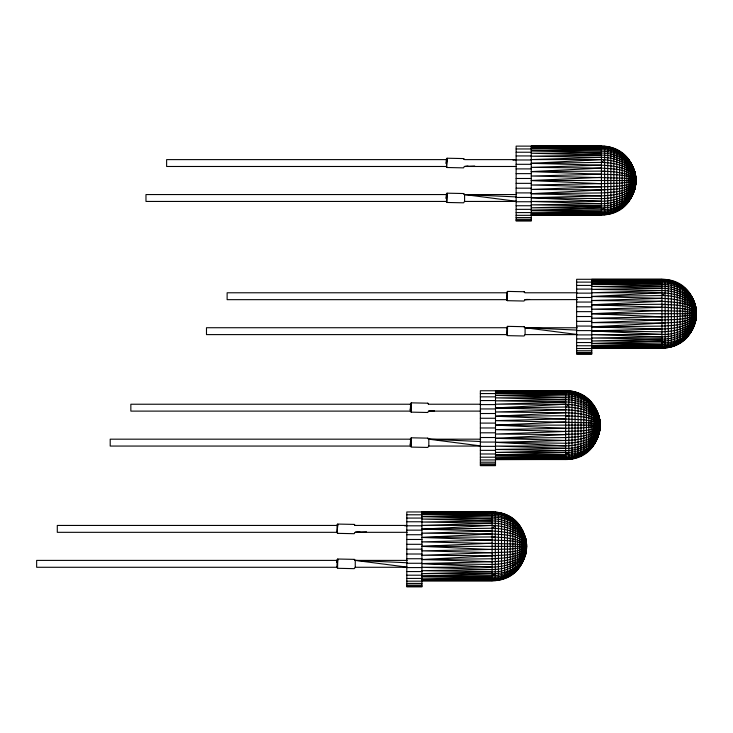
<?xml version="1.0" encoding="UTF-8"?>
<svg xmlns="http://www.w3.org/2000/svg" width="733" height="733" viewBox="0 0 733 733"><rect width="100%" height="100%" fill="white"/><g stroke="black" fill="none" stroke-linecap="round" stroke-linejoin="round"><path stroke-width="1.1" d="M359.766 531.737L354.909 532.387L354.231 533.697L337.721 533.358L336.685 532.323L57.293 532.323L57.293 525.442L336.685 525.442L337.721 524.068L354.231 524.407L355.258 525.442L407.062 525.442M407.062 567.278L355.258 567.278L354.231 568.652L337.721 568.304L336.685 567.278L36.65 567.278L36.65 560.397L336.685 560.397L337.721 559.022L354.231 559.361L355.258 560.397L407.062 567.131M431.068 410.819L428.466 411.167L427.788 412.487L411.277 412.138L410.242 411.112L130.85 411.112L130.85 404.231L410.242 404.231L411.277 402.848L427.788 403.196L428.823 404.231L480.628 404.231M480.628 446.058L428.823 446.058L427.788 447.432L411.277 447.093L410.242 446.058L110.207 446.058L110.207 439.177L410.242 439.177L411.277 437.803L427.788 438.151L428.823 439.177L480.628 445.911M467.966 166.052L464.236 166.547L463.558 167.866L447.048 167.518L446.012 166.483L166.62 166.483L166.62 159.611L446.012 159.611L447.048 158.227L463.558 158.575L464.594 159.611L516.399 159.611M516.399 201.438L464.594 201.438L463.558 202.812L447.048 202.473L446.012 201.438L145.977 201.438L145.977 194.557L446.012 194.557L447.048 193.182L463.558 193.53L464.594 194.557L516.399 201.291M527.348 299.366L524.746 299.724L524.068 301.034L507.548 300.686L506.521 299.66L227.129 299.66L227.129 292.779L506.521 292.779L507.548 291.404L524.068 291.743L525.094 292.779L576.898 292.779M576.898 334.605L525.094 334.605L524.068 335.989L507.548 335.641L506.521 334.605L206.486 334.605L206.486 327.724L506.521 327.724L507.548 326.35L524.068 326.698L525.094 327.724L576.898 334.459M337.721 533.358L337.198 532.46L337.721 524.068M337.583 567.791L337.721 559.022M411.277 412.138L410.755 411.25L411.277 402.848M411.14 446.571L411.277 437.803M447.048 167.518L446.525 166.629L447.048 158.227M446.91 201.951L447.048 193.182M507.548 300.686L507.034 299.797L507.548 291.404M507.41 335.128L507.548 326.35M565.674 391.935C582.433 391.843 598.513 404.992 599.924 422.025L598.76 415.767L598.76 434.559C605.513 413.614 587.664 389.983 565.674 390.744L480.362 390.744L480.362 465.666L495.499 465.666L495.499 390.744L565.674 390.891C610.791 390.927 610.717 459.463 565.674 459.545L495.499 459.545L565.674 459.399C579.528 459.545 592.85 450.493 597.752 437.519M635.694 183.699C638.031 164.274 620.998 145.592 601.445 146.124L516.133 146.124L516.133 221.045L531.269 221.045L531.269 146.124L601.445 146.27C646.561 146.298 646.488 214.842 601.445 214.925L531.269 214.925L601.445 214.778C620.933 215.3 638.04 196.783 635.694 177.349M696.203 316.867L696.203 310.517C698.54 329.969 681.498 348.615 661.954 348.093L591.769 348.093L661.954 347.946C707.07 347.909 706.997 279.374 661.954 279.291L576.633 279.291L576.633 354.213L591.769 354.213L591.769 279.291L661.954 279.438C679.143 279.09 694.966 293.392 696.203 310.572L695.04 304.323L695.04 323.106L696.35 313.697L695.04 304.277M565.674 459.399L495.499 459.252L565.674 458.959C587.463 459.802 605.531 436.611 598.76 415.73M336.933 562.312L337.702 559.545M410.297 410.114L410.599 404.167L411.259 403.379M410.297 445.068L410.599 439.113L411.259 438.325M446.168 163.514L446.37 159.547L447.029 158.759M446.168 198.46L446.37 194.492L447.029 193.704M336.685 532.323L337.198 532.46L337.656 524.764M336.685 567.278L337.198 567.415L337.656 559.719M410.242 411.112L410.755 411.25L411.213 403.553M410.242 446.058L410.755 446.195L411.213 438.499M446.012 166.483L446.525 166.629L446.983 158.924M446.012 201.438L446.525 201.575L446.983 193.879M506.521 299.66L507.034 299.797L507.493 292.101M506.521 334.605L507.034 334.743L507.493 327.046M337.162 562.184L337.345 560.149M410.343 410.095L410.911 403.984M410.343 445.041L410.911 438.939M446.296 163.432L446.681 159.363M446.296 198.386L446.681 194.318M337.327 527.036L337.702 524.59M337.327 561.991L337.583 559.875M410.37 410.049L411.14 403.709M410.37 445.004L411.14 438.664M446.397 163.322L446.91 159.088M446.397 198.267L446.91 194.043M492.118 580.609L421.933 580.463L492.118 580.17C537.326 580.27 537.042 512.055 492.118 511.955L406.797 511.955L406.797 586.876L421.933 586.876L421.933 511.955L492.118 512.101C537.234 512.138 537.161 580.673 492.118 580.756L421.933 580.756L492.118 580.609C514.273 581.049 531.755 558.445 525.204 536.941L525.204 555.77C526.862 549.668 526.899 543.089 525.204 536.987L526.514 546.36L525.204 555.733L525.928 552.655C522.913 568.277 507.786 579.574 492.118 579.565M565.674 390.891L495.499 391.037L565.674 391.33C587.637 390.863 605.366 413.046 598.76 434.522L599.924 428.264C598.348 445.013 582.084 457.594 565.674 457.218L495.499 458.372L565.674 458.959M601.445 214.778L531.269 214.632L601.445 214.338C618.478 214.696 634.393 200.741 635.694 183.644M601.445 214.338L531.269 213.752L601.445 212.597C617.91 212.973 634.21 200.311 635.694 183.479L634.531 189.893L635.841 180.52L634.531 171.11L634.531 189.939C641.146 168.453 623.426 146.243 601.445 146.71L531.269 146.417L601.445 146.27M696.203 316.812C694.902 333.918 678.987 347.863 661.954 347.506L591.769 347.799L661.954 347.946M565.674 457.218L495.499 456.925L565.674 455.935C580.719 456.201 596.131 446.177 599.484 431.041L598.76 433.927C605.696 413.513 585.951 393.218 565.674 394.354L495.499 393.364L568.845 392.201M661.954 346.901C706.511 345.875 707.721 282.92 661.954 282.901L591.769 281.912L661.954 280.602C677.649 280.336 692.813 291.89 695.764 307.484C693.006 291.697 677.888 279.612 661.954 279.878L591.769 279.585L661.954 279.438M525.204 555.412C532.03 534.778 513.073 513.265 492.118 514.282L421.933 514.575L492.118 515.565C507.163 515.308 522.574 525.323 525.928 540.468L525.204 537.582L526.367 543.235C524.965 526.202 508.876 513.054 492.118 513.146M635.694 177.56C633.99 161.013 617.443 149.358 601.445 149.724L531.269 148.744L601.445 148.442C618.954 147.956 636.079 162.479 635.841 180.52C635.603 197.653 617.159 208.63 601.445 207.806L531.269 210.316L601.445 209.766C621.364 211.031 641.696 191.698 634.531 171.265M565.674 452.426L495.499 452.435L565.674 450.566C580.032 450.74 597.377 443.099 599.924 427.486L598.76 432.653L599.924 427.843C597.67 443.648 580.6 453.086 565.674 452.426L495.499 454.936L565.674 454.396C610.708 454.46 610.708 395.82 565.674 395.893L495.499 395.353L565.674 397.689C579.83 397.524 595.471 405.349 599.484 419.771L598.76 417.141L599.924 422.181C598.44 405.349 582.139 392.696 565.674 393.062L495.499 393.364M599.484 430.802L598.76 433.57L599.924 428.099M661.954 340.973L591.769 340.982L661.954 339.113C676.312 339.287 693.647 331.646 696.203 316.042L695.04 321.21L696.203 316.39C693.949 332.196 676.871 341.633 661.954 340.973L591.769 343.484L661.954 342.943C706.988 343.017 706.988 284.377 661.954 284.45L591.769 283.9L661.954 286.236C676.11 286.072 691.741 293.906 695.764 308.318L695.04 305.688L696.203 310.737L695.04 304.635L695.764 308.034C693.006 292.403 677.448 281.344 661.954 281.619L591.769 281.912M526.367 543.657C524.113 527.76 507.034 518.625 492.118 518.909L421.933 516.563L492.118 517.113C536.611 517.141 537.637 574.626 492.118 573.646L421.933 573.646L492.118 571.777C509.994 573.105 532.433 557.804 525.204 537.93M492.118 571.777L421.933 570.686L492.118 569.532C505.779 569.559 523.096 563.631 526.367 548.705L525.204 553.873L526.367 549.054C525.112 565.995 508.647 578.823 492.118 578.438L421.933 579.583L492.118 580.17M601.445 207.806L531.269 207.815L601.445 205.946C616.453 206.266 635.144 197.397 635.841 180.52C635.144 163.642 616.453 154.782 601.445 155.103L531.269 153.234L601.445 153.069C616.361 152.794 633.44 161.92 635.694 177.826C633.843 161.471 616.994 150.934 601.445 151.273L531.269 150.732L601.445 153.069M601.445 205.946L531.269 204.846L601.445 203.701C615.106 203.719 632.423 197.791 635.694 182.865L634.531 189.774L635.254 186.814M565.674 450.566L495.499 449.466L565.674 448.321C581.416 449.283 604.872 437.995 598.998 419.084M525.928 549.686C518.249 559.93 503.956 561.258 492.118 561.689L421.933 563.558L492.118 564.465C504.716 564.08 523.811 561.286 526.514 546.36C524.626 530.472 505.504 525.964 492.118 525.424L421.933 525.414L492.118 523.179C505.761 523.151 523.151 529.116 526.367 544.014C523.811 528.411 506.476 520.76 492.118 520.934L421.933 519.065L492.118 518.909M635.254 183.855C627.585 194.098 613.283 195.427 601.445 195.858L531.269 197.727L601.445 198.634C614.043 198.24 633.138 195.445 635.841 180.52C633.138 165.603 614.043 162.799 601.445 162.414L531.269 163.322L601.445 159.592C614.401 160.197 631.516 164.045 635.694 178.174L634.531 173.006L635.254 175.847C630.169 162.552 614.593 157.375 601.445 157.348L531.269 156.193L601.445 155.103M599.484 428.475C591.815 438.719 577.512 440.047 565.674 440.478L495.499 442.347L565.674 443.254C578.273 442.869 597.368 440.066 600.07 425.14C597.368 410.223 578.273 407.42 565.674 407.035L495.499 407.942L565.674 404.213C578.63 404.818 595.746 408.666 599.924 422.794L598.76 417.627L599.924 422.446M695.764 318.736L695.04 320.651L695.764 318.36C690.678 331.664 675.093 336.841 661.954 336.868L591.769 334.633L661.954 334.422C676.669 335.21 701.023 326.295 695.278 307.64M695.764 317.022C688.085 327.266 673.792 328.595 661.954 329.025L591.769 330.895L661.954 331.802C674.369 331.398 691.301 328.915 696.203 315.602L695.04 320.037C701.49 301.593 675.542 295.042 661.954 295.582L591.769 296.489L661.954 292.76C674.91 293.365 692.025 297.213 696.203 311.351L695.04 306.183L696.203 310.994M695.04 323.07L695.764 319.991L695.764 307.374L695.04 304.442M598.76 434.394L599.484 431.361C596.534 447.029 581.361 458.354 565.674 458.354M525.928 552.655L525.204 555.614L526.367 549.319L525.204 555.138L525.928 552.251C522.574 567.388 507.163 577.412 492.118 577.155L421.933 578.145L492.118 578.438M601.445 213.734C617.159 213.734 632.423 202.345 635.254 186.603L634.531 189.297L635.254 186.42C631.901 201.557 616.49 211.571 601.445 211.315L531.269 212.304L601.445 212.597M598.76 434.202L599.484 431.435M695.764 319.991L695.04 322.951L696.203 316.656C694.719 333.488 678.419 346.141 661.954 345.774L591.769 346.92L661.954 347.506M634.531 189.581L635.254 186.732M695.764 319.771L695.04 322.474L695.764 319.588C692.41 334.724 676.999 344.748 661.954 344.492L591.769 345.472L661.954 345.774M525.204 554.359L525.928 552.013C522.281 566.829 506.741 575.836 492.118 575.607L421.933 576.147L492.118 573.646M695.04 321.695L695.764 319.066L695.04 322.117L695.764 319.35L695.278 320.917M601.445 189.939L531.269 189.426L601.445 186.842C612.815 186.145 625.515 187.291 635.694 181.39C627.393 190.397 612.742 188.958 601.445 189.939L531.269 193.686L601.445 192.953C613.008 192.138 628.364 192.504 635.694 181.94L634.531 184.716C640.083 167.903 612.202 165.621 601.445 165.191L531.269 163.322M492.118 555.77L421.933 555.266L492.118 552.682C503.489 551.986 516.188 553.131 526.367 547.23C518.066 556.228 503.415 554.799 492.118 555.77L421.933 559.526L492.118 558.784C503.681 557.978 519.037 558.335 526.367 547.771L525.204 550.556C530.756 533.743 502.875 531.462 492.118 531.022L421.933 529.162L492.118 525.424M565.674 434.559L495.499 434.046L565.674 431.462C577.045 430.766 589.753 431.92 599.924 426.01C591.623 435.017 576.972 433.579 565.674 434.559L495.499 438.307L565.674 437.574C577.237 436.758 592.594 437.125 599.924 426.56L598.76 429.336C604.313 412.523 576.431 410.242 565.674 409.811L495.499 407.942M661.954 323.106L591.769 322.593L661.954 320.019C673.325 319.313 686.024 320.468 696.203 314.558C687.893 323.565 673.242 322.126 661.954 323.106L591.769 326.854L661.954 326.121C673.517 325.305 688.873 325.672 696.203 315.108L695.04 317.893C700.345 301.767 671.474 302.271 661.954 301.263L591.769 300.53L661.954 298.358C673.792 298.789 688.085 300.118 695.764 310.361M695.04 318.653L695.764 316.509L695.04 317.096L695.764 315.419L695.04 315.419L696.35 313.697L695.764 312.533L691.201 310.361L682.68 308.648L668.267 307.484L591.769 304.791L661.954 301.263M507.538 291.926L506.87 292.714M507.538 326.872L506.87 327.669M635.254 185.568L634.531 187.483L635.694 182.435C631.928 196.856 614.511 201.071 601.445 201.254L531.269 201.465L601.445 203.701M525.928 551.399L525.204 553.314L526.367 548.275C522.602 562.697 505.174 566.902 492.118 567.085L421.933 567.296L492.118 569.532M599.484 430.189L598.76 432.103L599.924 427.055C596.158 441.477 578.74 445.691 565.674 445.875L495.499 446.085L565.674 448.321M695.04 319.368L695.764 317.499M635.254 182.81L634.531 183.103L635.841 180.52L634.531 177.945L632.24 176.323L624.617 173.565L613.869 171.742L601.445 171.11L531.269 171.623L601.445 174.197C612.815 174.903 625.515 173.748 635.694 179.658C629.18 168.333 612.935 169.03 601.445 168.095L531.269 167.362L601.445 165.191M525.928 548.641L525.204 548.935L526.514 546.36L525.204 543.785L522.913 542.163L515.29 539.406L504.542 537.582L492.118 536.941L421.933 537.454L492.118 540.038C503.489 540.734 516.188 539.589 526.367 545.489C519.844 534.174 503.608 534.861 492.118 533.936L421.933 533.193L492.118 531.022M599.484 427.431L598.76 427.724L600.07 425.14L597.752 422.859L593.125 421.338L583.78 419.771L495.499 416.243L565.674 412.716C577.256 413.201 590.734 413.696 599.484 422.327L599.924 423.729L598.76 421.741M695.764 315.978L695.04 316.271L696.203 313.99L695.04 312.826L682.68 311.159L591.769 309.207L661.954 307.374M635.254 184.78L634.531 186.2L635.254 184.331L634.531 185.476L635.254 183.342L634.531 183.919L635.254 182.251L634.531 182.251L635.694 180.813L634.531 179.658L624.617 178.174L531.269 176.03L601.445 174.197M525.928 550.62L525.204 552.031L525.928 550.171L525.204 551.317L525.928 549.173L525.204 549.759L525.928 548.092L525.204 548.092L526.367 546.653L525.204 545.489L515.29 544.014L421.933 541.87L492.118 540.038M599.484 429.401L598.76 430.821L599.484 428.952L598.76 430.097L599.484 427.962L598.76 428.548L599.484 426.872L598.76 426.872L599.924 425.433L598.76 424.279L588.846 422.794L495.499 420.65L565.674 418.827M635.254 179.365L634.531 179.658L635.694 180.226L633.523 181.665L619.55 183.223L531.269 185.009L601.445 186.842M495.499 416.243L565.674 415.73C576.972 416.711 591.623 415.272 599.924 424.279L598.76 424.279L599.924 424.847L598.76 426.01L596.47 426.56L581.003 427.99L495.499 429.63L565.674 431.462M591.769 304.791L661.954 304.277C673.242 305.258 687.893 303.819 696.203 312.826L695.04 312.826L696.203 313.403L695.04 314.558L692.74 315.108L677.283 316.537L591.769 318.186L661.954 320.019M525.928 545.196L525.204 545.489L526.367 546.067L524.196 547.505L510.223 549.054L421.933 550.85L492.118 552.682M337.583 524.929L337.043 525.378M446.012 159.611L446.8 159.235M446.012 194.557L446.8 194.19M506.521 292.779L507.309 292.412M410.242 404.231L411.03 403.856M506.521 327.724L507.309 327.358M410.242 439.177L411.03 438.81M336.685 525.442L337.473 525.075M336.685 560.397L337.473 560.021M695.764 313.11L695.04 313.697L695.764 314.274L695.04 314.558L695.764 314.851M599.484 424.563L598.76 425.14L599.484 425.726L598.76 426.01L599.484 426.304M601.445 162.414L604.615 159.876M661.954 295.582L665.124 293.053M565.674 407.035L568.845 404.497M421.933 529.162L492.118 528.246L495.288 525.717M601.445 209.766L604.615 207.86M661.954 342.943L665.124 341.028M565.674 454.396L568.845 452.481M492.118 575.607L495.288 573.692M577.329 299.595L525.094 299.66L529.602 299.449M601.445 171.623L604.615 171.146M661.954 304.791L665.124 304.323M565.674 416.243L568.845 415.767M492.118 537.463L495.288 536.987M513.018 160.188L516.399 159.757M404.818 525.882L407.062 525.588M531.269 171.623L601.445 168.095M421.933 537.454L492.118 533.936M474.718 166.024L464.594 166.483L516.472 166.483M601.445 183.699L531.269 180.52L601.445 177.349M604.615 213.468L531.269 213.752M661.954 316.867L591.769 313.697L661.954 310.517M665.124 346.636L591.769 346.92M434.449 410.856L428.823 411.112L480.701 411.112M565.674 428.319L495.499 425.14L565.674 421.97M568.845 458.088L495.499 458.372M366.518 531.81L355.258 532.323L407.145 532.323M492.118 549.53L421.933 546.36L492.118 543.18M495.288 579.308L421.933 579.583M601.445 157.348L531.269 159.583L601.445 159.592M661.954 286.236L591.769 286.401L661.954 288.271C675.643 288.197 691.686 294.813 695.764 309.024C690.678 295.729 675.093 290.543 661.954 290.515L591.769 292.751L661.954 292.76M565.674 397.689L495.499 397.854L565.674 399.723C579.363 399.65 595.407 406.265 599.484 420.476C594.399 407.172 578.823 401.996 565.674 401.968L495.499 404.204L565.674 404.213M565.674 409.811L495.499 411.983L565.674 412.716M531.269 148.744L601.445 147.434C618.221 147.067 634.292 160.454 635.694 177.404L635.254 174.197M421.933 514.575L495.288 513.412M661.954 336.868L591.769 338.014L661.954 339.113M661.954 288.271L591.769 289.37L661.954 290.515M565.674 399.723L495.499 400.823L565.674 401.968M492.118 520.934L421.933 522.033L492.118 523.179M531.269 150.732L601.445 149.724M591.769 283.9L661.954 282.901M495.499 395.353L565.674 394.354M421.933 516.563L492.118 515.565M601.445 146.71L531.269 147.296L601.445 147.434M661.954 279.878L591.769 280.464L661.954 280.602M565.674 391.33L495.499 391.917L565.674 392.054M526.367 543.4C525.185 526.23 509.197 512.184 492.118 512.541L421.933 513.127L492.118 513.274M492.118 512.101L421.933 512.248L492.118 512.541M516.133 148.955L531.269 148.955M516.133 152.235L531.269 152.235M516.133 155.927L531.269 155.927M516.133 159.977L531.269 159.977M516.133 164.311L531.269 164.311M516.133 168.892L531.269 168.892M516.133 173.629L531.269 173.629M516.133 178.476L531.269 178.476M531.269 180.52L635.254 180.52M516.133 183.351L531.269 183.351M516.133 188.179L531.269 188.179M516.133 192.898L531.269 192.898M464.594 201.438L464.594 194.557L516.472 194.557M516.133 197.443L531.269 197.443M516.133 201.74L531.269 201.74M516.133 205.735L531.269 205.735M516.133 209.363L531.269 209.363M516.133 212.579L531.269 212.579M516.133 215.328L531.269 215.328M516.133 217.582L531.269 217.582M516.133 219.295L531.269 219.295M516.133 220.459L531.269 220.459M576.633 282.123L591.769 282.123M576.633 285.403L591.769 285.403M576.633 289.095L591.769 289.095M576.633 293.145L591.769 293.145M576.633 297.488L591.769 297.488M576.633 302.06L591.769 302.06M576.633 306.806L591.769 306.806M576.633 311.644L591.769 311.644M695.04 311.965L695.764 311.965M591.769 313.697L695.764 313.697M576.633 316.519L591.769 316.519M576.633 321.347L591.769 321.347M576.633 326.066L591.769 326.066M525.094 334.605L525.094 327.724L577.329 327.788M576.633 330.61L591.769 330.61M576.633 334.908L591.769 334.908M576.633 338.903L591.769 338.903M576.633 342.531L591.769 342.531M576.633 345.747L591.769 345.747M576.633 348.505L591.769 348.505M576.633 350.75L591.769 350.75M576.633 352.472L591.769 352.472M576.633 353.627L591.769 353.627M480.362 393.575L495.499 393.575M480.362 396.855L495.499 396.855M480.362 400.548L495.499 400.548M480.362 404.598L495.499 404.598M480.362 408.941L495.499 408.941M480.362 413.513L495.499 413.513M480.362 418.259L495.499 418.259M480.362 423.097L495.499 423.097M598.76 423.417L599.484 423.417M495.499 425.14L599.484 425.14M480.362 427.971L495.499 427.971M480.362 432.8L495.499 432.8M480.362 437.519L495.499 437.519M428.823 446.058L428.823 439.177L480.701 439.177M480.362 442.063L495.499 442.063M480.362 446.36L495.499 446.36M480.362 450.355L495.499 450.355M480.362 453.984L495.499 453.984M480.362 457.2L495.499 457.2M480.362 459.948L495.499 459.948M480.362 462.202L495.499 462.202M480.362 463.925L495.499 463.925M480.362 465.079L495.499 465.079M406.797 514.786L421.933 514.786M406.797 518.075L421.933 518.075M406.797 521.759L421.933 521.759M406.797 525.808L421.933 525.808M406.797 530.151L421.933 530.151M406.797 534.724L421.933 534.724M406.797 539.47L421.933 539.47M406.797 544.307L421.933 544.307M421.933 546.36L525.928 546.36M406.797 549.182L421.933 549.182M406.797 554.011L421.933 554.011M406.797 558.738L421.933 558.738M355.258 567.278L355.258 560.397L407.145 560.397M406.797 563.274L421.933 563.274M406.797 567.58L421.933 567.58M406.797 571.566L421.933 571.566M406.797 575.203L421.933 575.203M406.797 578.41L421.933 578.41M406.797 581.168L421.933 581.168M406.797 583.422L421.933 583.422M406.797 585.136L421.933 585.136M406.797 586.29L421.933 586.29M531.269 210.316L601.445 211.315M591.769 343.484L661.954 344.492M495.499 454.936L565.674 455.935M421.933 576.147L492.118 577.155M492.118 528.246C504.506 528.63 521.566 531.178 526.367 544.445L525.204 541.403L526.367 544.94L525.204 542.163L525.928 543.034M591.769 296.489L661.954 298.358M531.269 193.686L601.445 195.858M591.769 326.854L661.954 329.025M495.499 438.307L565.674 440.478M421.933 559.526L492.118 561.689M464.594 194.557L516.38 196.911M525.094 327.724L576.889 330.088M428.823 439.177L480.61 441.532M355.258 560.397L407.053 562.752M531.269 197.727L601.445 201.254M591.769 330.895L661.954 334.422M495.499 442.347L565.674 445.875M421.933 563.558L492.118 567.085M601.445 147.315L604.615 147.58M661.954 280.482L665.124 280.748M601.445 189.426L604.615 189.893M661.954 322.593L665.124 323.07M565.674 434.046L568.845 434.522M492.118 555.257L495.288 555.733M635.254 176.268L634.531 174.179L635.694 178.614L634.531 175.563L635.694 179.109L634.531 177.945L635.254 178.797L634.531 178.797L635.254 179.942L634.531 180.52L635.254 181.106L634.531 181.39L635.254 181.683M695.04 311.113L696.203 312.276L695.04 309.5M598.76 422.565L599.484 422.859M525.928 544.078L525.204 543.785L525.928 544.628L525.204 544.628L525.928 545.773L525.204 546.36L525.928 546.946L525.204 547.23L525.928 547.524M446.37 166.547L446.983 167.17M506.87 299.724L507.493 300.338M410.599 411.167L411.213 411.79M337.043 532.387L337.656 533.001M695.04 310.288L695.764 310.874M464.071 159.464L463.558 158.575M464.071 194.419L463.558 193.53M524.581 292.641L524.068 291.743M524.581 327.587L524.068 326.698M428.301 404.094L427.788 403.196M428.301 439.04L427.788 438.151M354.745 525.304L354.231 524.407M354.745 560.259L354.231 559.361M635.254 177.194L634.531 176.323L635.254 178.238M599.484 421.814L598.76 420.944L599.484 422.327L598.76 420.192L599.924 423.234L598.76 418.8L599.484 420.889M695.04 308.74L696.203 311.782L695.278 308.804M695.04 308.016L695.764 309.885L695.278 308.199M695.04 306.733L695.764 308.648M598.76 418.186L599.484 420.101M695.04 307.347L695.764 309.436M525.928 540.697L525.204 537.307M599.924 422.025L598.76 416.087L599.484 419.487M695.764 307.613L695.04 304.919L695.764 307.796M599.484 419.065L598.76 416.362L599.484 419.249M634.531 171.467L635.254 174.307M694.023 301.263L694.023 326.121M692.74 298.358L692.74 329.025M691.201 295.582L691.201 331.802M689.405 292.962L689.405 334.422M687.371 290.515L687.371 336.868M685.126 288.271L685.126 339.113M682.68 286.236L682.68 341.147M680.059 284.45L680.059 342.943M677.283 282.901L677.283 344.492M674.378 281.619L674.378 345.774M671.364 280.602L671.364 346.782M668.267 279.878L668.267 347.506M665.124 279.438L665.124 347.946M661.954 279.291L661.954 348.093M633.523 168.095L633.523 192.953M632.24 165.191L632.24 195.858M630.692 162.414L630.692 198.634M628.896 159.794L628.896 201.254M626.862 157.348L626.862 203.701M624.617 155.103L624.617 205.946M622.17 153.069L622.17 207.97M619.55 151.273L619.55 209.766M616.774 149.724L616.774 211.315M613.869 148.442L613.869 212.597M610.855 147.434L610.855 213.615M607.767 146.71L607.767 214.338M604.615 146.27L604.615 214.778M601.445 146.124L601.445 214.925M599.924 421.97L599.924 428.319M597.752 412.716L597.752 437.574M596.47 409.811L596.47 440.478M594.921 407.035L594.921 443.254M593.125 404.414L593.125 445.875M591.091 401.968L591.091 448.321M588.846 399.723L588.846 450.566M586.4 397.689L586.4 452.6M583.78 395.893L583.78 454.396M581.003 394.354L581.003 455.935M578.099 393.062L578.099 457.218M575.084 392.054L575.084 458.235M571.997 391.33L571.997 458.959M568.845 390.891L568.845 459.399M565.674 390.744L565.674 459.545M524.196 533.936L524.196 558.784M522.913 531.022L522.913 561.689M521.365 528.246L521.365 564.465M519.569 525.625L519.569 567.085M517.535 523.179L517.535 569.532M515.29 520.934L515.29 571.777M512.843 518.909L512.843 573.811M510.223 517.113L510.223 575.607M507.447 515.565L507.447 577.155M507.034 292.641L507.034 299.797M507.034 327.587L507.034 334.743M504.542 514.282L504.542 578.438M501.528 513.274L501.528 579.446M498.44 512.541L498.44 580.17M495.288 512.101L495.288 580.609M492.118 511.955L492.118 580.756M446.525 159.464L446.525 166.629M446.525 194.419L446.525 201.575M410.755 404.094L410.755 411.25M410.755 439.04L410.755 446.195M337.198 525.304L337.198 532.46M337.198 560.259L337.198 567.415M635.254 185.898L634.531 188.949L635.254 185.898M525.928 542.099L525.204 540.019L525.928 542.099M525.928 541.311L525.204 538.847L525.928 541.311M635.254 174.866L634.531 172.099L635.254 174.866M599.484 418.928L598.76 415.886L599.484 418.928"/></g></svg>
